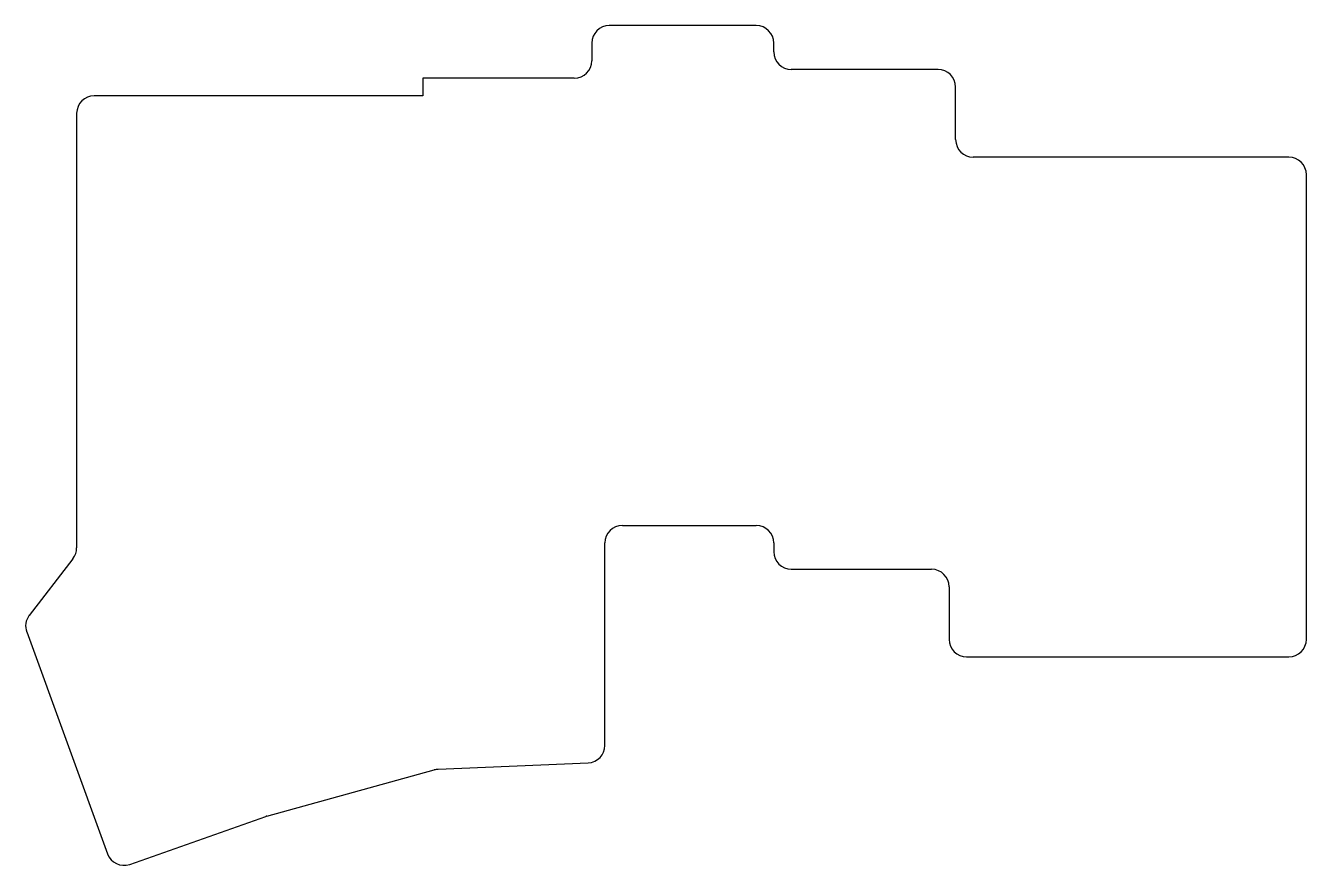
# Model space of a CAD drawing. Header units: millimetres. Extents: x 258 to 404, y -133 to -38.
import ezdxf

# ---------------------------------------------------------------- set-up
doc = ezdxf.new("R2010")
doc.units = ezdxf.units.MM

msp = doc.modelspace()

# ---------------------------------------------------------------- linework, layer by layer
at = {"linetype": 'CONTINUOUS'}
for p, q in [((341.04, -37.5), (324.29, -37.5)), ((322.29, -39.5), (322.29, -41.5)), ((343.04, -40.5), (343.04, -39.5)), ((320.29, -43.5), (303.04, -43.5)), ((303.04, -43.5), (303.04, -45.5)), ((361.79, -42.5), (345.04, -42.5)), ((363.79, -50.5), (363.79, -44.5)), ((303.04, -45.5), (265.54, -45.5)), ((263.54, -47.5), (263.54, -97.07)), ((401.79, -52.5), (365.79, -52.5)), ((403.79, -107.5), (403.79, -54.5)), ((325.79, -94.5), (341.04, -94.5)), ((323.79, -119.58), (323.79, -96.5)), ((343.04, -96.5), (343.04, -97.5)), ((263.12, -98.29), (258.14, -104.75)), ((345.04, -99.5), (361.04, -99.5)), ((363.04, -101.5), (363.04, -107.5)), ((257.84, -106.65), (267.05, -131.95)), ((365.04, -109.5), (401.79, -109.5)), ((285.24, -127.64), (304.32, -122.38)), ((304.77, -122.31), (321.88, -121.58)), ((269.59, -133.15), (285.11, -127.69))]:
    msp.add_line(p, q, dxfattribs=at)
for centre, start, end in [((324.29, -39.5), 90, 180), ((341.04, -39.5), 0, 90), ((345.04, -40.5), 180, 270), ((320.29, -41.5), 270, 0), ((361.79, -44.5), 0, 90), ((265.54, -47.5), 90, 180), ((365.79, -50.5), 180, 270), ((401.79, -54.5), 0, 90), ((325.79, -96.5), 90, 180), ((341.04, -96.5), 0, 90), ((261.54, -97.07), 322.3125, 0), ((345.04, -97.5), 180, 270), ((361.04, -101.5), 0, 90), ((259.72, -105.97), 142.3125, 200), ((365.04, -107.5), 180, 270), ((401.79, -107.5), 270, 0), ((321.79, -119.58), 272.4365, 0), ((304.85, -124.31), 92.4365, 105.4268), ((285.77, -129.57), 105.4268, 109.4011), ((268.93, -131.26), 200, 289.4011)]:
    msp.add_arc(centre, 2, start, end, dxfattribs=at)

doc.saveas('drawing.dxf')
